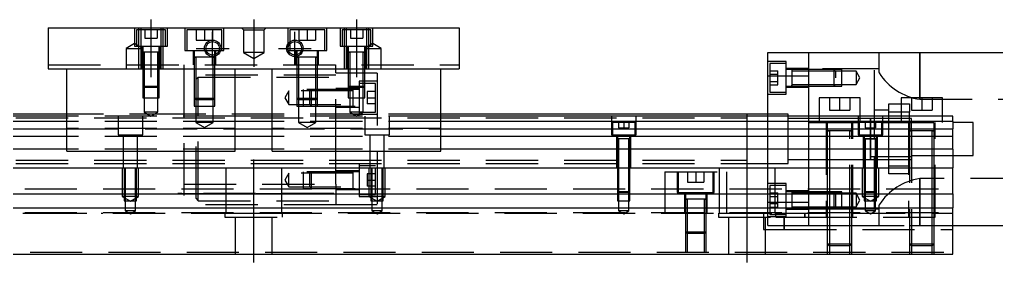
# Model space of a CAD drawing. Extents: x -17 to 547, y -283 to 77.
# Drawn here: x 113 to 350.6, y -219.6 to -160.6 of the extents above; entities that cross this region are included whole.
import ezdxf

# ---------------------------------------------------------------- set-up
doc = ezdxf.new("R2010")
doc.units = 0
doc.linetypes.add('CENTER', pattern=[50.8, 31.75, -6.35, 6.35, -6.35])
doc.linetypes.add('DASHED', pattern=[19.05, 12.7, -6.35])
doc.layers.get('0').update_dxf_attribs({"linetype": 'CONTINUOUS'})
doc.layers.add('CENTER', color=1, linetype='CENTER')

msp = doc.modelspace()

# ---------------------------------------------------------------- linework, layer by layer
at = {"color": 7, "linetype": 'CONTINUOUS'}
for p, q in [((120, -162.58), (220, -162.58)), ((120, -162.58), (120, -172.58)), ((220, -162.58), (220, -172.58)), ((197.000006, -168.48), (192.999994, -168.48)), ((197.000006, -168.48), (192.999994, -168.48)), ((197.000006, -168.48), (192.999994, -168.48)), ((295, -174.25029), (295, -168.58)), ((295, -168.58), (305, -168.58)), ((305, -168.58), (377, -168.58)), ((305, -184.08), (305, -168.58)), ((120, -172.58), (220, -172.58)), ((124.5, -192.58), (124.5, -172.58)), ((165.5, -192.58), (165.5, -172.58)), ((174.5, -192.58), (174.5, -172.58)), ((215.5, -192.58), (215.5, -172.58)), ((300.9, -172.730752), (300.9, -176.730762)), ((295, -184.08), (295, -174.25029)), ((295, -174.25029), (305, -174.25029)), ((300.9, -174.730758), (300.9, -176.730762)), ((300.9, -176.380758), (300.9, -176.730762)), ((317.5, -179.58), (307.5, -179.58)), ((307.5, -179.58), (307.5, -184.08)), ((317.5, -184.08), (317.5, -179.58)), ((337.5, -179.58), (327.5, -179.58)), ((327.5, -179.58), (327.5, -184.08)), ((337.5, -184.08), (337.5, -179.58)), ((124.5, -184.08), (0, -184.08)), ((124.5, -185.332272), (0, -185.332272)), ((124.5, -183.58), (60.5, -183.58)), ((174.5, -184.08), (165.5, -184.08)), ((174.5, -185.332272), (165.5, -185.332272)), ((290, -183.58), (215.5, -183.58)), ((340, -184.08), (215.5, -184.08)), ((340, -185.332272), (215.5, -185.332272)), ((290, -183.58), (289.995, -183.58)), ((290, -184.08), (290, -183.579994)), ((290.005, -183.58), (290, -183.58)), ((295, -183.58), (290, -183.58)), ((290, -189.379946), (290, -184.08)), ((320, -189.58), (320, -184.579994)), ((320, -194.580006), (320, -184.579994)), ((320, -185.33), (320, -185.58)), ((321, -185.33), (320, -185.33)), ((324.5, -185.33), (321, -185.33)), ((327.5, -185.33), (324.5, -185.33)), ((329.5, -185.33), (327.5, -185.33)), ((340, -185.332272), (340, -184.08)), ((340, -185.332272), (340, -187.10668)), ((0, -187.10668), (124.5, -187.10668)), ((165.5, -187.10668), (174.5, -187.10668)), ((215.5, -187.10668), (340, -187.10668)), ((320, -186.88), (320, -188.58)), ((340, -189.003076), (340, -187.10668)), ((124.5, -189.003076), (0, -189.003076)), ((174.5, -189.003076), (165.5, -189.003076)), ((340, -189.003076), (215.5, -189.003076)), ((290, -195.580006), (290, -189.379946)), ((340, -192.057372), (340, -189.003076)), ((124.5, -192.057372), (0, -192.057372)), ((174.5, -192.057372), (165.5, -192.057372)), ((340, -192.057372), (215.5, -192.057372)), ((340, -192.057372), (340, -196.58)), ((124.5, -192.58), (165.5, -192.58)), ((174.5, -192.58), (215.5, -192.58)), ((321.5, -193.83), (324.5, -193.83)), ((324.5, -193.83), (329.5, -193.83)), ((0, -196.58), (340, -196.58)), ((340, -202.88), (340, -196.58)), ((0, -202.88), (340, -202.88)), ((280.000006, -204.18), (274.999994, -204.18)), ((280.000006, -204.18), (274.999994, -204.18)), ((280.000006, -204.18), (274.999994, -204.18)), ((340, -202.88), (340, -206.28)), ((0, -206.28), (340, -206.28)), ((340, -217.58), (340, -206.28)), ((330, -208.58), (330, -215.58)), ((335, -215.58), (335, -208.58)), ((340, -210.58), (377, -210.58)), ((0, -217.58), (340, -217.58))]:
    msp.add_line(p, q, dxfattribs=at)
at = {"color": 3, "linetype": 'DASHED'}
for p, q in [((141, -162.58), (141, -167.08)), ((148.5, -163.08), (141.5, -163.08)), ((141.5, -163.08), (141.5, -167.08)), ((142.000006, -162.58), (142.000006, -163.08)), ((142.000006, -163.08), (142.000006, -167.08)), ((142.5, -162.58), (142.5, -172.58)), ((143.5, -163.08), (143.5, -165.08)), ((145, -163.08), (145, -165.08)), ((146.5, -163.08), (146.5, -165.08)), ((147.5, -172.58), (147.5, -162.58)), ((147.999994, -163.08), (147.999994, -162.58)), ((147.999994, -167.08), (147.999994, -163.08)), ((148.5, -167.08), (148.5, -163.08)), ((149, -167.08), (149, -162.58)), ((153.25, -162.58), (153.25, -168.08)), ((162.25, -163.08), (153.75, -163.08)), ((153.75, -163.08), (153.75, -168.08)), ((156, -163.08), (156, -165.58)), ((158, -163.08), (158, -165.58)), ((160, -163.08), (160, -165.58)), ((162.25, -168.08), (162.25, -163.08)), ((162.75, -168.08), (162.75, -162.58)), ((167.5, -163.08), (167, -162.58)), ((167.5, -163.08), (167.5, -168.58)), ((167.5, -163.08), (172.5, -163.08)), ((172.5, -163.08), (173, -162.58)), ((172.5, -168.58), (172.5, -163.08)), ((178.25, -162.58), (178.25, -168.08)), ((187.25, -163.08), (178.75, -163.08)), ((178.75, -163.08), (178.75, -166.01875)), ((181, -163.08), (181, -165.58)), ((183, -163.08), (183, -165.58)), ((185, -163.08), (185, -165.58)), ((187.25, -168.08), (187.25, -163.08)), ((187.75, -168.08), (187.75, -162.58)), ((191, -162.58), (191, -167.08)), ((198.5, -163.08), (191.5, -163.08)), ((191.5, -163.08), (191.5, -167.08)), ((192.000006, -162.58), (192.000006, -163.08)), ((192.000006, -163.08), (192.000006, -167.08)), ((192.5, -162.58), (192.5, -172.58)), ((193.5, -163.08), (193.5, -165.08)), ((195, -163.08), (195, -165.08)), ((196.5, -163.08), (196.5, -165.08)), ((197.5, -172.58), (197.5, -162.58)), ((197.999994, -163.08), (197.999994, -162.58)), ((197.999994, -167.08), (197.999994, -163.08)), ((198.5, -167.08), (198.5, -163.08)), ((199, -167.08), (199, -162.58)), ((143.5, -165.08), (145, -165.08)), ((145, -165.08), (146.5, -165.08)), ((156, -165.58), (158, -165.58)), ((158, -165.58), (160, -165.58)), ((178.75, -166.01875), (178.75, -166.502968)), ((181, -165.58), (183, -165.58)), ((183, -165.58), (185, -165.58)), ((193.5, -165.08), (195, -165.08)), ((195, -165.08), (196.5, -165.08)), ((141, -166.4253), (139, -167.58)), ((139, -167.58), (143, -167.58)), ((139, -167.58), (139, -172.58)), ((143, -167.58), (141, -166.4253)), ((141, -167.08), (149, -167.08)), ((142.000006, -167.08), (142.000006, -172.58)), ((142.75, -167.08), (142.75, -172.58)), ((147.000006, -168.48), (142.999994, -168.48)), ((147.000006, -168.48), (142.999994, -168.48)), ((143, -167.08), (143, -168.48)), ((143, -168.475), (143, -168.48)), ((143, -168.48), (143.216462, -168.48)), ((143.216708, -168.48), (143, -168.48)), ((143, -168.48), (143, -168.485)), ((143, -168.48), (143, -172.58)), ((146.783332, -168.48), (143.216708, -168.48)), ((143.35, -168.48), (143.35, -172.58)), ((146.65, -172.58), (146.65, -168.48)), ((147, -168.48), (146.783332, -168.48)), ((146.783538, -168.48), (147, -168.48)), ((147, -168.48), (147, -167.08)), ((147, -168.48), (147, -168.475)), ((147, -168.485), (147, -168.48)), ((147, -172.58), (147, -168.48)), ((147.25, -172.58), (147.25, -167.08)), ((147.999994, -172.58), (147.999994, -167.08)), ((153.25, -168.08), (162.75, -168.08)), ((155.25, -168.08), (155.25, -171.58)), ((155.5, -168.08), (155.5, -169.68)), ((160.5, -169.152418), (160.5, -168.08)), ((160.75, -171.58), (160.75, -168.08)), ((167.5, -168.58), (170, -170.023376)), ((172.5, -168.58), (167.5, -168.58)), ((170, -170.023376), (172.5, -168.58)), ((178.25, -168.08), (187.75, -168.08)), ((178.75, -166.502968), (178.75, -168.08)), ((180.25, -168.08), (180.25, -171.58)), ((180.5, -168.08), (180.5, -169.152418)), ((185.5, -169.68), (185.5, -168.08)), ((185.75, -171.58), (185.75, -168.08)), ((191, -167.08), (199, -167.08)), ((192.000006, -167.08), (192.000006, -172.58)), ((192.75, -167.08), (192.75, -172.58)), ((193, -167.08), (193, -168.48)), ((193, -168.475), (193, -168.48)), ((193, -168.48), (193.216462, -168.48)), ((193.216708, -168.48), (193, -168.48)), ((193, -168.48), (193, -168.485)), ((193, -168.48), (193, -172.58)), ((196.783332, -168.48), (193.216708, -168.48)), ((193.35, -168.48), (193.35, -172.58)), ((196.65, -172.58), (196.65, -168.48)), ((197, -168.48), (196.783332, -168.48)), ((196.783538, -168.48), (197, -168.48)), ((199, -166.4253), (197, -167.58)), ((197, -168.48), (197, -167.08)), ((197, -167.58), (201, -167.58)), ((197, -168.48), (197, -168.475)), ((197, -168.485), (197, -168.48)), ((197, -172.58), (197, -168.48)), ((197.25, -172.58), (197.25, -167.08)), ((197.999994, -172.58), (197.999994, -167.08)), ((201, -167.58), (199, -166.4253)), ((201, -172.58), (201, -167.58)), ((322, -168.58), (322, -173.057288)), ((332, -179.93635), (332, -168.58)), ((332, -168.58), (332, -179.93635)), ((160.500006, -169.68), (155.499994, -169.68)), ((160.500006, -169.68), (155.499994, -169.68)), ((160.500006, -169.68), (155.499994, -169.68)), ((155.5, -169.675), (155.5, -169.68)), ((155.5, -169.68), (155.757448, -169.68)), ((155.757468, -169.68), (155.5, -169.68)), ((155.5, -169.68), (155.5, -169.685)), ((155.5, -169.68), (155.5, -171.58)), ((160.013852, -169.68), (155.757468, -169.68)), ((155.9, -169.68), (155.9, -171.58)), ((160.242552, -169.68), (160.013852, -169.68)), ((160.1, -171.58), (160.1, -169.68)), ((160.5, -169.68), (160.242552, -169.68)), ((160.242602, -169.68), (160.5, -169.68)), ((160.5, -169.516492), (160.5, -169.152418)), ((160.5, -169.68), (160.5, -169.516492)), ((160.5, -169.68), (160.5, -169.675)), ((160.5, -169.685), (160.5, -169.68)), ((160.5, -171.58), (160.5, -169.68)), ((185.500006, -169.68), (180.499994, -169.68)), ((185.500006, -169.68), (180.499994, -169.68)), ((180.5, -169.152418), (180.5, -169.516492)), ((180.5, -169.516492), (180.5, -169.68)), ((180.5, -169.675), (180.5, -169.68)), ((180.5, -169.68), (180.757448, -169.68)), ((180.757468, -169.68), (180.5, -169.68)), ((180.5, -169.68), (180.5, -169.685)), ((180.5, -169.68), (180.5, -171.58)), ((185.242552, -169.68), (180.757468, -169.68)), ((180.9, -169.68), (180.9, -171.58)), ((185.1, -171.58), (185.1, -169.68)), ((185.5, -169.68), (185.242552, -169.68)), ((185.242602, -169.68), (185.5, -169.68)), ((185.5, -169.68), (185.5, -169.675)), ((185.5, -169.685), (185.5, -169.68)), ((185.5, -171.58), (185.5, -169.68)), ((299.5, -170.730758), (295, -170.730758)), ((299.5, -178.730758), (299.5, -170.730758)), ((120, -171.58), (220, -171.58)), ((143, -172.58), (143, -176.73)), ((143.000006, -172.58), (143.000002, -176.73)), ((143.35, -172.58), (143.35, -177.08)), ((146.65, -177.08), (146.65, -172.58)), ((146.999998, -176.73), (146.999994, -172.58)), ((147, -176.73), (147, -172.58)), ((153, -171.58), (153, -205.58)), ((155.5, -171.58), (155.5, -172.58)), ((155.5, -172.58), (155.5, -179.68)), ((155.500006, -172.58), (155.500002, -179.68)), ((155.500006, -171.58), (155.500006, -172.58)), ((155.9, -171.58), (155.9, -172.58)), ((155.9, -172.58), (155.9, -180.08)), ((160.1, -172.58), (160.1, -171.58)), ((160.1, -180.08), (160.1, -172.58)), ((160.499994, -172.58), (160.499994, -171.58)), ((160.499998, -179.68), (160.499994, -172.58)), ((160.5, -172.58), (160.5, -171.58)), ((160.5, -179.68), (160.5, -172.58)), ((180.5, -171.58), (180.5, -172.58)), ((180.5, -172.58), (180.5, -179.68)), ((180.500006, -172.58), (180.500002, -179.68)), ((180.500006, -171.58), (180.500006, -172.58)), ((180.9, -171.58), (180.9, -172.58)), ((180.9, -172.58), (180.9, -180.08)), ((185.1, -172.58), (185.1, -171.58)), ((185.1, -180.08), (185.1, -172.58)), ((185.499994, -172.58), (185.499994, -171.58)), ((185.499998, -179.68), (185.499994, -172.58)), ((185.5, -172.58), (185.5, -171.58)), ((185.5, -179.68), (185.5, -172.58)), ((190, -172.58), (190, -171.58)), ((190, -192.58), (190, -172.58)), ((193, -172.58), (193, -176.73)), ((193.000006, -172.58), (193.000002, -176.73)), ((193.35, -172.58), (193.35, -177.08)), ((196.65, -177.08), (196.65, -172.58)), ((196.999998, -176.73), (196.999994, -172.58)), ((197, -176.73), (197, -172.58)), ((295.5, -171.230758), (295.5, -174.730758)), ((299.5, -171.230758), (295.5, -171.230758)), ((295.5, -172.998706), (297.5, -172.998706)), ((297.5, -173.864732), (297.5, -172.998706)), ((305, -172.480758), (299.5, -172.480758)), ((300.9, -172.730758), (299.5, -172.730758)), ((300.9, -172.730758), (300.895, -172.730758)), ((300.9, -172.730752), (300.9, -173.080758)), ((300.9, -172.730758), (300.9, -172.947426)), ((305, -172.730758), (300.9, -172.730758)), ((300.905, -172.730758), (300.9, -172.730758)), ((300.9, -172.947426), (300.9, -174.730758)), ((300.9, -173.080758), (300.9, -174.597714)), ((305, -173.080758), (300.9, -173.080758)), ((321, -172.58), (305, -172.58)), ((311.15, -172.730758), (305, -172.730758)), ((311.15, -172.73076), (305, -172.730762)), ((311.5, -173.080758), (305, -173.080758)), ((311.15, -174.730758), (311.15, -172.730758)), ((311.5, -173.080758), (311.15, -172.730758)), ((313, -172.730762), (311.15, -172.73076)), ((311.5, -173.080758), (311.5, -174.730758)), ((313, -173.080758), (311.5, -173.080758)), ((313, -176.730752), (313, -172.730762)), ((316.5, -173.080758), (313, -173.080758)), ((316.5, -173.080758), (316.5, -174.730758)), ((317.452628, -174.730758), (316.5, -173.080758)), ((321, -185.58), (321, -172.58)), ((322, -172.58), (321, -172.58)), ((322, -173.057288), (322.033206, -173.27572)), ((322.033206, -173.27572), (322.130496, -173.532408)), ((190, -174.08), (153, -174.08)), ((156.5, -174.58), (156, -175.08)), ((156, -204.08), (156, -175.08)), ((156.5, -202.88), (156.5, -174.58)), ((156.5, -174.58), (190, -174.58)), ((200, -173.58), (190, -173.58)), ((195.6, -175.58), (195.6, -183.58)), ((200, -175.58), (195.6, -175.58)), ((200, -173.58), (200, -205.58)), ((295.5, -173.864732), (297.5, -173.864732)), ((295.5, -174.730758), (295.5, -178.230758)), ((295.5, -175.596782), (297.5, -175.596782)), ((297.5, -175.596782), (297.5, -173.864732)), ((297.5, -176.462808), (297.5, -175.596782)), ((300.9, -174.597714), (300.9, -174.863802)), ((300.9, -174.730758), (300.9, -176.51405)), ((300.9, -174.863802), (300.9, -176.380758)), ((311.15, -176.730758), (311.15, -174.730758)), ((316.5, -174.730758), (316.5, -176.380758)), ((316.5, -176.380758), (317.452628, -174.730758)), ((143, -176.73), (147, -176.73)), ((143, -176.73), (143.35, -177.08)), ((143.000002, -176.73), (143.000006, -179.58)), ((146.65, -177.08), (143.35, -177.08)), ((143.35, -177.08), (143.35, -179.58)), ((146.65, -177.08), (147, -176.73)), ((146.65, -179.58), (146.65, -177.08)), ((146.999994, -179.58), (146.999998, -176.73)), ((178.5, -177.93), (177.547372, -179.58)), ((178.5, -181.23), (178.5, -177.93)), ((194.2, -177.93), (178.5, -177.93)), ((182, -177.58), (182, -181.579994)), ((195.6, -177.58), (182, -177.58)), ((183.95, -177.58), (183.6, -177.93)), ((183.6, -181.23), (183.6, -177.93)), ((183.95, -177.58), (183.95, -181.58)), ((195.6, -177.33), (190, -177.33)), ((193, -176.73), (197, -176.73)), ((193, -176.73), (193.35, -177.08)), ((193.000002, -176.73), (193.000006, -179.58)), ((196.65, -177.08), (193.35, -177.08)), ((193.35, -177.08), (193.35, -179.58)), ((194.2, -177.58), (194.195, -177.58)), ((194.2, -181.580006), (194.2, -177.579994)), ((194.2, -179.58), (194.2, -177.579994)), ((194.2, -181.580006), (194.2, -177.579994)), ((194.2, -177.796708), (194.2, -177.58)), ((194.205, -177.58), (194.2, -177.58)), ((194.2, -177.929736), (194.2, -177.796708)), ((194.2, -179.439948), (194.2, -177.929736)), ((195.6, -176.08), (195.6, -177.08)), ((196.65, -176.08), (195.6, -176.08)), ((197, -176.08), (196.65, -176.08)), ((196.65, -177.08), (197, -176.73)), ((196.65, -179.58), (196.65, -177.08)), ((196.999994, -179.58), (196.999998, -176.73)), ((199.6, -176.08), (197, -176.08)), ((197.6, -178.08), (197.6, -181.08)), ((199.6, -178.08), (197.6, -178.08)), ((199.6, -183.08), (199.6, -176.08)), ((295.5, -176.462808), (297.5, -176.462808)), ((299.5, -176.730758), (300.905, -176.730758)), ((299.5, -176.980758), (305, -176.980758)), ((300.895, -176.730758), (305, -176.730758)), ((300.9, -176.380758), (305, -176.380758)), ((300.9, -176.51405), (300.9, -176.730758)), ((300.9, -176.51405), (300.9, -176.730758)), ((300.9, -176.730758), (300.9, -176.51409)), ((305, -176.380758), (311.5, -176.380758)), ((305, -176.730752), (311.15, -176.730756)), ((305, -176.730758), (311.15, -176.730758)), ((311.15, -176.730758), (311.5, -176.380758)), ((311.15, -176.730756), (313, -176.730752)), ((311.5, -176.380758), (313, -176.380758)), ((313, -176.380758), (316.5, -176.380758)), ((143.000006, -179.58), (146.999994, -179.58)), ((143.35, -179.58), (143.35, -183.08)), ((146.65, -183.08), (146.65, -179.58)), ((155.5, -179.68), (160.5, -179.68)), ((155.5, -179.68), (155.9, -180.08)), ((155.500002, -179.68), (155.500006, -181.58)), ((160.1, -180.08), (155.9, -180.08)), ((155.9, -180.08), (155.9, -181.58)), ((160.1, -180.08), (160.5, -179.68)), ((160.1, -181.58), (160.1, -180.08)), ((160.499994, -181.58), (160.499998, -179.68)), ((177.547372, -179.58), (178.5, -181.23)), ((180.5, -179.68), (185.5, -179.68)), ((180.5, -179.68), (180.9, -180.08)), ((180.500002, -179.68), (180.500006, -181.58)), ((185.1, -180.08), (180.9, -180.08)), ((180.9, -180.08), (180.9, -181.58)), ((185.1, -180.08), (185.5, -179.68)), ((185.1, -181.58), (185.1, -180.08)), ((185.499994, -181.58), (185.499998, -179.68)), ((193.000006, -179.58), (196.999994, -179.58)), ((193.35, -179.58), (193.35, -183.08)), ((194.2, -181.363332), (194.2, -179.72004)), ((196.65, -183.08), (196.65, -179.58)), ((197.6, -179.58), (199.6, -179.58)), ((295, -178.730758), (299.5, -178.730758)), ((295.5, -178.230758), (299.5, -178.230758)), ((310, -179.58), (310, -182.58)), ((312.5, -179.58), (312.5, -182.58)), ((315, -179.58), (315, -182.58)), ((330, -179.58), (330, -182.58)), ((332, -179.93635), (357, -179.93635)), ((332.5, -179.58), (332.5, -182.58)), ((335, -179.58), (335, -182.58)), ((155.500006, -181.58), (160.499994, -181.58)), ((155.9, -181.58), (155.9, -185.58)), ((160.1, -185.58), (160.1, -181.58)), ((178.5, -181.23), (194.2, -181.23)), ((180.500006, -181.58), (185.499994, -181.58)), ((180.9, -181.58), (180.9, -185.58)), ((182, -181.579994), (195.6, -181.579994)), ((183.6, -181.23), (183.95, -181.58)), ((185.1, -185.58), (185.1, -181.58)), ((190, -181.83), (195.6, -181.83)), ((199.6, -181.08), (197.6, -181.08)), ((310, -182.58), (312.5, -182.58)), ((312.5, -182.58), (315, -182.58)), ((324.5, -182.58), (321, -182.58)), ((324.5, -181.08), (329.5, -181.08)), ((324.5, -183.08), (324.5, -181.08)), ((329.5, -181.08), (329.5, -183.08)), ((330, -182.58), (332.5, -182.58)), ((332.5, -182.58), (335, -182.58)), ((54.99, -184.455), (289.99, -184.455)), ((152.5, -183.58), (124.5, -183.58)), ((165.5, -184.08), (124.5, -184.08)), ((165.5, -185.332272), (124.5, -185.332272)), ((137, -184.08), (137, -188.58)), ((143, -188.58), (143, -184.08)), ((146.65, -183.08), (143.35, -183.08)), ((143.35, -183.08), (145, -184.032628)), ((145, -184.032628), (146.65, -183.08)), ((215.5, -183.58), (152.5, -183.58)), ((215.5, -184.08), (174.5, -184.08)), ((215.5, -185.332272), (174.5, -185.332272)), ((196.65, -183.08), (193.35, -183.08)), ((193.35, -183.08), (195, -184.032628)), ((194.6, -183.58), (199.6, -183.58)), ((195, -184.032628), (196.65, -183.08)), ((195.6, -183.08), (199.6, -183.08)), ((195.6, -183.58), (200, -183.58)), ((197, -184.08), (197, -188.58)), ((203, -188.58), (203, -184.08)), ((257, -184.08), (257, -188.58)), ((263, -188.58), (263, -184.08)), ((290, -184.078756), (290, -183.58)), ((290, -189.379962), (290, -184.078756)), ((300, -183.58), (295, -183.58)), ((295, -196.58), (295, -184.08)), ((300, -184.08), (300, -183.58)), ((300, -189.58), (300, -184.08)), ((305, -184.58), (300, -184.58)), ((305, -185.58), (305, -184.08)), ((307.5, -184.58), (305, -184.58)), ((307.5, -184.08), (307.5, -185.58)), ((317.5, -184.58), (307.5, -184.58)), ((317, -184.08), (317, -188.58)), ((317.5, -185.58), (317.5, -184.08)), ((320.005, -184.58), (317.5, -184.58)), ((321, -184.58), (319.995, -184.58)), ((320, -184.58), (320, -185.144922)), ((320, -185.14491), (320, -184.58)), ((320, -185.144922), (320, -185.4797)), ((324.5, -184.58), (321, -184.58)), ((323, -188.58), (323, -184.08)), ((329.5, -183.08), (324.5, -183.08)), ((324.5, -185.58), (324.5, -183.08)), ((327.5, -184.58), (324.5, -184.58)), ((327.5, -184.08), (327.5, -185.58)), ((329.5, -184.58), (327.5, -184.58)), ((329.5, -185.58), (329.5, -183.08)), ((330, -184.58), (329.5, -184.58)), ((330, -185.33), (329.5, -185.33)), ((330, -185.58), (330, -184.58)), ((337.5, -185.58), (337.5, -184.08)), ((165.5, -185.377056), (124.5, -185.377056)), ((165.5, -187.08), (124.5, -187.08)), ((124.5, -187.10668), (165.5, -187.10668)), ((160.1, -185.58), (155.9, -185.58)), ((155.9, -185.58), (158, -186.792436)), ((158, -186.792436), (160.1, -185.58)), ((215.5, -185.377056), (174.5, -185.377056)), ((215.5, -187.08), (174.5, -187.08)), ((174.5, -187.10668), (215.5, -187.10668)), ((185.1, -185.58), (180.9, -185.58)), ((180.9, -185.58), (183, -186.792436)), ((183, -186.792436), (185.1, -185.58)), ((262.75, -185.58), (257.25, -185.58)), ((257.25, -185.58), (257.25, -188.58)), ((258.75, -185.58), (258.75, -186.88)), ((258.75, -186.88), (260, -186.88)), ((260, -185.58), (260, -186.88)), ((260, -186.88), (261.25, -186.88)), ((261.25, -185.58), (261.25, -186.88)), ((262.75, -188.58), (262.75, -185.58)), ((305, -185.58), (317.25, -185.58)), ((305, -196.58), (305, -185.58)), ((309.25, -185.58), (309.25, -208.58)), ((315.500006, -187.58), (309.499994, -187.58)), ((315.500006, -187.58), (309.499994, -187.58)), ((309.5, -185.58), (309.5, -187.58)), ((309.5, -187.575), (309.5, -187.58)), ((309.5, -187.58), (309.84965, -187.58)), ((309.849602, -187.58), (309.5, -187.58)), ((309.5, -187.58), (309.5, -196.58)), ((309.5, -187.58), (309.5, -187.585)), ((315.15035, -187.58), (309.849602, -187.58)), ((310, -187.58), (310, -196.58)), ((315, -208.58), (315, -187.58)), ((315.150204, -187.58), (315.5, -187.58)), ((315.5, -187.58), (315.15035, -187.58)), ((315.5, -187.58), (315.5, -185.58)), ((315.5, -187.58), (315.5, -187.575)), ((315.5, -208.58), (315.5, -187.58)), ((315.5, -187.585), (315.5, -187.58)), ((315.75, -208.58), (315.75, -185.58)), ((322.75, -185.58), (317.25, -185.58)), ((317.25, -185.58), (317.25, -188.58)), ((318.75, -185.58), (318.75, -186.88)), ((318.75, -186.88), (320, -186.88)), ((320, -185.58), (320, -186.88)), ((320, -186.88), (321.25, -186.88)), ((320, -186.97963), (320, -188.579882)), ((321, -188.58), (321, -185.58)), ((321.25, -185.58), (321.25, -186.88)), ((322.75, -185.58), (340, -185.58)), ((322.75, -188.58), (322.75, -185.58)), ((324.5, -196.08), (324.5, -185.58)), ((329.25, -185.58), (329.25, -208.58)), ((335.500006, -187.58), (329.499994, -187.58)), ((335.500006, -187.58), (329.499994, -187.58)), ((329.5, -185.58), (329.5, -187.58)), ((329.5, -187.575), (329.5, -187.58)), ((329.5, -187.58), (329.84965, -187.58)), ((329.849602, -187.58), (329.5, -187.58)), ((329.5, -187.58), (329.5, -187.585)), ((329.5, -187.58), (329.5, -208.58)), ((335.15035, -187.58), (329.849602, -187.58)), ((330, -187.58), (330, -185.58)), ((330, -187.58), (330, -208.58)), ((335, -196.58), (335, -187.58)), ((335.150204, -187.58), (335.5, -187.58)), ((335.5, -187.58), (335.15035, -187.58)), ((335.5, -187.58), (335.5, -185.58)), ((335.5, -187.58), (335.5, -187.575)), ((335.5, -187.585), (335.5, -187.58)), ((335.5, -196.58), (335.5, -187.58)), ((335.75, -208.58), (335.75, -185.58)), ((345, -185.58), (340, -185.58)), ((345, -193.58), (345, -185.58)), ((165.5, -189.003076), (124.5, -189.003076)), ((137, -188.58), (143, -188.58)), ((138.25, -188.58), (138.25, -196.58)), ((141.75, -196.58), (141.75, -188.58)), ((215.5, -189.003076), (174.5, -189.003076)), ((197, -188.58), (203, -188.58)), ((198.25, -188.58), (198.25, -196.58)), ((201.75, -196.58), (201.75, -188.58)), ((257, -188.58), (263, -188.58)), ((258.25, -188.58), (258.25, -196.58)), ((259.998804, -189.58), (258.499994, -189.58)), ((258.5, -188.58), (258.5, -189.58)), ((258.5, -189.575), (258.5, -189.58)), ((258.624678, -189.58), (258.5, -189.58)), ((258.5, -189.58), (258.5, -189.585)), ((258.5, -189.58), (258.5, -196.58)), ((259.998804, -189.58), (258.624678, -189.58)), ((258.75, -189.58), (258.75, -196.58)), ((261.500006, -189.58), (259.998804, -189.58)), ((261.37533, -189.58), (259.998804, -189.58)), ((261.25, -196.58), (261.25, -189.58)), ((261.5, -189.58), (261.37533, -189.58)), ((261.5, -189.58), (261.5, -188.58)), ((261.5, -189.58), (261.5, -189.575)), ((261.5, -189.585), (261.5, -189.58)), ((261.5, -196.58), (261.5, -189.58)), ((261.75, -196.58), (261.75, -188.58)), ((290, -189.780026), (290, -189.379962)), ((290, -195.579164), (290, -189.780026)), ((300, -195.58), (300, -189.58)), ((317, -188.58), (323, -188.58)), ((318.25, -188.58), (318.25, -196.58)), ((321.500006, -189.58), (318.499994, -189.58)), ((320, -189.58), (318.499994, -189.58)), ((318.5, -188.58), (318.5, -189.58)), ((318.5, -189.575), (318.5, -189.58)), ((318.5, -189.58), (318.62467, -189.58)), ((318.624678, -189.58), (318.5, -189.58)), ((318.5, -189.58), (318.5, -189.585)), ((318.5, -189.58), (318.5, -196.58)), ((318.62467, -189.58), (321.375392, -189.58)), ((319.998804, -189.58), (318.624678, -189.58)), ((318.75, -189.58), (318.75, -196.58)), ((321.37533, -189.58), (319.998804, -189.58)), ((320, -188.579882), (320, -189.379974)), ((320, -188.58), (320, -189.58)), ((320, -189.379974), (320, -189.58)), ((321.500006, -189.58), (320, -189.58)), ((320, -189.58), (320, -193.83)), ((320, -189.58), (320, -194.015962)), ((321, -189.58), (321, -188.58)), ((321, -206.58), (321, -189.58)), ((321.25, -196.58), (321.25, -189.58)), ((321.5, -189.58), (321.37533, -189.58)), ((321.375392, -189.58), (321.5, -189.58)), ((321.5, -189.58), (321.5, -188.58)), ((321.5, -189.58), (321.5, -189.575)), ((321.5, -189.585), (321.5, -189.58)), ((321.5, -196.58), (321.5, -189.58)), ((321.75, -196.58), (321.75, -188.58)), ((165.5, -192.057372), (124.5, -192.057372)), ((165.5, -192.08), (124.5, -192.08)), ((215.5, -192.057372), (174.5, -192.057372)), ((215.5, -192.08), (174.5, -192.08)), ((54.99, -194.705), (289.99, -194.705)), ((190, -196.58), (190, -192.58)), ((300, -194.58), (305, -194.58)), ((305, -194.58), (309.5, -194.58)), ((309.5, -194.58), (310, -194.58)), ((310, -194.58), (315, -194.58)), ((315, -194.58), (315.5, -194.58)), ((315.5, -194.58), (318.5, -194.58)), ((318.5, -194.58), (318.75, -194.58)), ((318.75, -194.58), (320, -194.58)), ((319.995, -194.58), (320, -194.58)), ((320, -194.580006), (320, -193.83)), ((320, -193.83), (321, -193.83)), ((320, -194.58), (320, -194.015962)), ((320, -194.015962), (320, -194.58)), ((320, -194.58), (320.005, -194.58)), ((320, -194.58), (321, -194.58)), ((321, -193.83), (321.25, -193.83)), ((321, -194.58), (321.25, -194.58)), ((321.25, -193.83), (321.5, -193.83)), ((321.25, -194.58), (321.5, -194.58)), ((321.5, -194.58), (324.5, -194.58)), ((324.5, -194.58), (329.5, -194.58)), ((329.5, -193.83), (330, -193.83)), ((329.5, -194.58), (330, -194.58)), ((330, -193.58), (335, -193.58)), ((335, -193.58), (335.5, -193.58)), ((335.5, -193.58), (340, -193.58)), ((340, -193.58), (345, -193.58)), ((54.99, -195.58), (289.99, -195.58)), ((138, -196.58), (138, -203.58)), ((138.500006, -196.58), (138.500006, -202.88)), ((138.75, -196.58), (138.75, -204.58)), ((141.25, -204.58), (141.25, -196.58)), ((141.499994, -202.88), (141.499994, -196.58)), ((142, -203.58), (142, -196.58)), ((163.291796, -207.58), (163.291796, -196.58)), ((176.708204, -196.58), (176.708204, -207.58)), ((190, -200.58), (190, -196.58)), ((195.6, -195.58), (195.6, -203.58)), ((195.6, -195.58), (200, -195.58)), ((199.6, -196.08), (195.6, -196.08)), ((198, -196.58), (198, -203.58)), ((198.500006, -196.58), (198.500006, -202.88)), ((198.75, -196.58), (198.75, -204.58)), ((199.6, -202.88), (199.6, -196.58)), ((201.25, -204.58), (201.25, -196.58)), ((201.499994, -202.88), (201.499994, -196.58)), ((202, -203.58), (202, -196.58)), ((258.5, -196.58), (258.5, -202.33)), ((258.500006, -196.58), (258.500002, -202.33)), ((258.75, -196.58), (258.75, -202.58)), ((261.25, -202.58), (261.25, -196.58)), ((261.499998, -202.33), (261.499994, -196.58)), ((261.5, -202.33), (261.5, -196.58)), ((283.291796, -207.58), (283.291796, -196.58)), ((289.995, -195.58), (290, -195.58)), ((290, -195.58), (290, -195.579164)), ((290, -195.58), (290.005, -195.58)), ((290, -195.58), (295, -195.58)), ((295, -195.58), (300, -195.58)), ((295, -202.88), (295, -196.58)), ((296.708204, -196.58), (296.708204, -207.58)), ((305, -202.88), (305, -196.58)), ((309.5, -196.58), (309.5, -202.88)), ((310, -196.58), (310, -202.88)), ((318, -196.58), (318, -203.58)), ((318.5, -196.58), (318.5, -202.33)), ((318.500006, -196.58), (318.500006, -202.330006)), ((318.75, -196.58), (318.75, -202.58)), ((321.25, -202.58), (321.25, -196.58)), ((321.499994, -202.330006), (321.499994, -196.58)), ((321.5, -202.33), (321.5, -196.58)), ((322, -203.58), (322, -196.58)), ((324.5, -196.08), (329.5, -196.08)), ((324.5, -198.08), (324.5, -196.08)), ((335, -202.88), (335, -196.58)), ((335.5, -202.88), (335.5, -196.58)), ((178.5, -197.93), (177.547372, -199.58)), ((177.547372, -199.58), (178.5, -201.23)), ((178.5, -201.23), (178.5, -197.93)), ((194.2, -197.93), (178.5, -197.93)), ((182, -197.58), (182, -201.579994)), ((195.6, -197.58), (182, -197.58)), ((183.95, -197.58), (183.6, -197.93)), ((183.6, -201.23), (183.6, -197.93)), ((183.95, -197.58), (183.95, -201.58)), ((195.6, -197.33), (190, -197.33)), ((194.2, -197.58), (194.195, -197.58)), ((194.2, -201.580006), (194.2, -197.579994)), ((194.2, -199.58), (194.2, -197.579994)), ((194.2, -201.580006), (194.2, -197.579994)), ((194.2, -197.796708), (194.2, -197.58)), ((194.205, -197.58), (194.2, -197.58)), ((194.2, -197.929736), (194.2, -197.796708)), ((194.2, -199.439948), (194.2, -197.929736)), ((197.6, -198.08), (197.6, -201.08)), ((199.6, -198.08), (197.6, -198.08)), ((197.6, -199.58), (199.6, -199.58)), ((270, -197.58), (270, -202.88)), ((270, -197.58), (285, -197.58)), ((273, -197.58), (273, -202.58)), ((273.25, -197.58), (273.25, -202.58)), ((275.5, -197.58), (275.5, -200.08)), ((277.5, -197.58), (277.5, -200.08)), ((279.5, -197.58), (279.5, -200.08)), ((281.75, -202.58), (281.75, -197.58)), ((282, -202.58), (282, -197.58)), ((285, -197.58), (285, -202.88)), ((329.5, -198.08), (324.5, -198.08)), ((357, -199.22365), (332, -199.22365)), ((332, -210.58), (332, -199.22365)), ((332, -199.22365), (332, -208.58)), ((0, -201.73), (340, -201.73)), ((153, -200.58), (190, -200.58)), ((178.5, -201.23), (194.2, -201.23)), ((182, -201.579994), (195.6, -201.579994)), ((183.6, -201.23), (183.95, -201.58)), ((190, -200.58), (190, -202.88)), ((190, -201.83), (195.6, -201.83)), ((194.2, -201.363332), (194.2, -199.72004)), ((199.6, -201.08), (197.6, -201.08)), ((275.5, -200.08), (277.5, -200.08)), ((277.5, -200.08), (279.5, -200.08)), ((299.5, -200.429242), (295, -200.429242)), ((295.5, -200.929242), (295.5, -202.88)), ((299.5, -200.929242), (295.5, -200.929242)), ((299.5, -208.429242), (299.5, -200.429242)), ((142, -203.58), (138, -203.58)), ((138, -203.58), (140, -204.7347)), ((138.500006, -202.88), (138.500006, -204.58)), ((140, -204.7347), (142, -203.58)), ((141.499994, -204.58), (141.499994, -202.88)), ((151.5, -202.855918), (189.5, -202.855918)), ((152.5, -202.855918), (151.5, -202.855918)), ((189.5, -202.855918), (152.5, -202.855918)), ((156, -204.08), (156.5, -204.58)), ((156.5, -204.58), (156.5, -202.88)), ((190, -202.88), (190, -205.58)), ((195.6, -202.88), (195.6, -203.08)), ((195.6, -203.08), (198.500006, -203.08)), ((195.6, -203.58), (200, -203.58)), ((202, -203.58), (198, -203.58)), ((198, -203.58), (200, -204.7347)), ((198.500006, -202.88), (198.500006, -204.58)), ((198.500006, -203.08), (199.6, -203.08)), ((199.6, -203.08), (199.6, -202.88)), ((200, -204.7347), (202, -203.58)), ((201.499994, -204.58), (201.499994, -202.88)), ((258.5, -202.33), (261.5, -202.33)), ((258.5, -202.33), (258.75, -202.58)), ((258.500002, -202.33), (258.500006, -202.88)), ((258.500006, -202.88), (258.500006, -204.58)), ((261.25, -202.58), (258.75, -202.58)), ((258.75, -202.58), (258.75, -204.58)), ((261.25, -202.58), (261.5, -202.33)), ((261.25, -204.58), (261.25, -202.58)), ((261.499994, -202.88), (261.499998, -202.33)), ((261.499994, -204.58), (261.499994, -202.88)), ((270, -202.88), (270, -206.28)), ((273, -202.58), (282, -202.58)), ((274.75, -202.58), (274.75, -207.58)), ((275, -202.58), (275, -202.88)), ((275, -202.88), (275, -204.18)), ((275, -204.175), (275, -204.18)), ((275, -204.18), (275.257448, -204.18)), ((275.257468, -204.18), (275, -204.18)), ((275, -204.18), (275, -204.185)), ((275, -204.18), (275, -206.28)), ((279.742552, -204.18), (275.257468, -204.18)), ((275.4, -204.18), (275.4, -206.28)), ((279.6, -206.28), (279.6, -204.18)), ((280, -204.18), (279.742552, -204.18)), ((279.742602, -204.18), (280, -204.18)), ((280, -202.88), (280, -202.58)), ((280, -204.18), (280, -202.88)), ((280, -204.18), (280, -204.175)), ((280, -204.185), (280, -204.18)), ((280, -206.28), (280, -204.18)), ((280.25, -207.58), (280.25, -202.58)), ((285, -202.88), (285, -206.28)), ((295, -204.90971), (295, -202.88)), ((295.5, -202.697192), (297.5, -202.697192)), ((295.5, -202.88), (295.5, -204.429242)), ((295.5, -203.563218), (297.5, -203.563218)), ((297.5, -203.563218), (297.5, -202.697192)), ((297.5, -205.295268), (297.5, -203.563218)), ((305, -202.179242), (299.5, -202.179242)), ((300.9, -202.429242), (299.5, -202.429242)), ((300.9, -202.429242), (300.895, -202.429242)), ((300.9, -202.429238), (300.9, -206.429248)), ((300.9, -202.429238), (300.9, -206.429248)), ((300.9, -202.429238), (300.9, -202.779242)), ((300.9, -202.429242), (300.9, -202.64591)), ((305, -202.429242), (300.9, -202.429242)), ((300.905, -202.429242), (300.9, -202.429242)), ((300.9, -202.64591), (300.9, -202.879676)), ((300.9, -202.779242), (300.9, -202.88)), ((305, -202.779242), (300.9, -202.779242)), ((300.9, -202.879676), (300.9, -204.429242)), ((300.9, -202.88), (300.9, -204.296198)), ((300.9, -204.296198), (300.9, -204.562286)), ((309.5, -202.429242), (305, -202.429242)), ((309.5, -202.429248), (305, -202.429248)), ((309.5, -202.779242), (305, -202.779242)), ((305, -206.28), (305, -202.88)), ((310, -202.429242), (309.5, -202.429242)), ((310, -202.429248), (309.5, -202.429248)), ((310, -202.779242), (309.5, -202.779242)), ((309.5, -202.88), (309.5, -206.28)), ((311.15, -202.429242), (310, -202.429242)), ((311.15, -202.429248), (310, -202.429248)), ((311.5, -202.779242), (310, -202.779242)), ((310, -202.88), (310, -206.28)), ((311.15, -204.429242), (311.15, -202.429242)), ((311.5, -202.779242), (311.15, -202.429242)), ((313, -202.429248), (311.15, -202.429248)), ((311.5, -202.779242), (311.5, -204.429242)), ((313, -202.779242), (311.5, -202.779242)), ((313, -206.429238), (313, -202.429248)), ((316.5, -202.779242), (313, -202.779242)), ((316.5, -202.779242), (316.5, -204.429242)), ((317.452628, -204.429242), (316.5, -202.779242)), ((322, -203.58), (318, -203.58)), ((318, -203.58), (320, -204.7347)), ((318.5, -202.33), (321.5, -202.33)), ((318.5, -202.33), (318.75, -202.58)), ((318.500006, -202.330006), (318.500006, -202.88)), ((318.500006, -202.88), (318.500006, -204.58)), ((321.25, -202.58), (318.75, -202.58)), ((318.75, -202.58), (318.75, -204.58)), ((320, -204.7347), (322, -203.58)), ((321.25, -202.58), (321.5, -202.33)), ((321.25, -204.58), (321.25, -202.58)), ((321.499994, -202.88), (321.499994, -202.330006)), ((321.499994, -204.58), (321.499994, -202.88)), ((335, -206.28), (335, -202.88)), ((335.5, -206.28), (335.5, -202.88)), ((138.500006, -204.58), (141.499994, -204.58)), ((138.75, -204.58), (138.75, -207.08)), ((141.25, -207.08), (141.25, -204.58)), ((190, -205.58), (153, -205.58)), ((156.5, -204.58), (190, -204.58)), ((200, -205.58), (190, -205.58)), ((198.500006, -204.58), (201.499994, -204.58)), ((198.75, -204.58), (198.75, -207.08)), ((201.25, -207.08), (201.25, -204.58)), ((258.500006, -204.58), (261.499994, -204.58)), ((258.75, -204.58), (258.75, -207.08)), ((261.25, -207.08), (261.25, -204.58)), ((270, -206.28), (270, -207.58)), ((275, -206.28), (275, -207.58)), ((275.4, -206.28), (275.4, -207.58)), ((279.6, -207.58), (279.6, -206.28)), ((280, -207.58), (280, -206.28)), ((285, -206.28), (285, -207.58)), ((295, -204.90971), (305, -204.90971)), ((295, -206.28), (295, -204.90971)), ((295, -207.58), (295, -206.28)), ((295.5, -204.429242), (295.5, -206.28)), ((295.5, -205.295268), (297.5, -205.295268)), ((295.5, -206.161294), (297.5, -206.161294)), ((295.5, -206.28), (295.5, -207.58)), ((297.5, -206.161294), (297.5, -205.295268)), ((299.5, -206.429242), (300.905, -206.429242)), ((299.5, -206.679242), (305, -206.679242)), ((300.895, -206.429242), (305, -206.429242)), ((300.9, -204.429242), (300.9, -206.429248)), ((300.9, -204.429242), (300.9, -206.429248)), ((300.9, -204.429242), (300.9, -206.212534)), ((300.9, -204.562286), (300.9, -206.079242)), ((300.9, -206.079242), (305, -206.079242)), ((300.9, -206.212534), (300.9, -206.280154)), ((300.9, -206.212534), (300.9, -206.280154)), ((300.9, -206.429242), (300.9, -206.212574)), ((300.9, -206.429242), (300.9, -206.212574)), ((300.9, -206.280154), (300.9, -206.429242)), ((300.9, -206.280154), (300.9, -206.429242)), ((305, -206.079242), (309.5, -206.079242)), ((305, -208.58), (305, -206.28)), ((305, -206.429238), (309.5, -206.429238)), ((305, -206.429242), (309.5, -206.429242)), ((305, -206.58), (309.5, -206.58)), ((309.5, -206.079242), (310, -206.079242)), ((309.5, -206.28), (309.5, -208.58)), ((309.5, -206.429238), (310, -206.429238)), ((309.5, -206.429242), (310, -206.429242)), ((309.5, -206.58), (310, -206.58)), ((310, -206.079242), (311.5, -206.079242)), ((310, -206.28), (310, -208.58)), ((310, -206.429238), (311.15, -206.429238)), ((310, -206.429242), (311.15, -206.429242)), ((310, -206.58), (321, -206.58)), ((311.15, -206.429242), (311.15, -204.429242)), ((311.15, -206.429242), (311.5, -206.079242)), ((311.15, -206.429238), (313, -206.429238)), ((311.5, -204.429242), (311.5, -206.079242)), ((311.5, -206.079242), (313, -206.079242)), ((313, -206.079242), (316.5, -206.079242)), ((316.5, -204.429242), (316.5, -206.079242)), ((316.5, -206.079242), (317.452628, -204.429242)), ((318.500006, -204.58), (321.499994, -204.58)), ((318.75, -204.58), (318.75, -207.08)), ((321, -206.58), (322, -206.58)), ((321.25, -207.08), (321.25, -204.58)), ((322.038578, -205.865508), (322, -206.102712)), ((322, -206.102712), (322, -210.58)), ((322.151334, -205.584094), (322.038578, -205.865508)), ((335, -208.58), (335, -206.28)), ((335.5, -208.58), (335.5, -206.28)), ((0, -207.43), (340, -207.43)), ((56.708204, -207.58), (133.291796, -207.58)), ((116.708204, -207.58), (283.291796, -207.58)), ((141.25, -207.08), (138.75, -207.08)), ((138.75, -207.08), (140, -207.801688)), ((140, -207.801688), (141.25, -207.08)), ((163, -207.58), (163, -208.58)), ((163, -208.58), (177, -208.58)), ((163.291796, -207.58), (176.708204, -207.58)), ((165.5, -208.58), (165.5, -217.58)), ((174.5, -217.58), (174.5, -208.58)), ((177, -208.58), (177, -207.58)), ((201.25, -207.08), (198.75, -207.08)), ((198.75, -207.08), (200, -207.801688)), ((200, -207.801688), (201.25, -207.08)), ((261.25, -207.08), (258.75, -207.08)), ((258.75, -207.08), (260, -207.801688)), ((260, -207.801688), (261.25, -207.08)), ((275, -207.58), (275, -212.18)), ((275.000006, -207.58), (275.000002, -212.18)), ((275.4, -207.58), (275.4, -212.58)), ((279.6, -212.58), (279.6, -207.58)), ((279.999998, -212.18), (279.999994, -207.58)), ((280, -212.18), (280, -207.58)), ((283, -207.58), (283, -208.58)), ((283, -208.58), (297, -208.58)), ((283.291796, -207.58), (296.708204, -207.58)), ((285.5, -208.58), (285.5, -217.58)), ((294, -207.58), (294, -208.58)), ((294, -208.58), (294, -211.58)), ((294.5, -217.58), (294.5, -208.58)), ((295, -210.58), (295, -207.58)), ((295, -208.429242), (299.5, -208.429242)), ((295.5, -207.58), (295.5, -207.929242)), ((295.5, -207.929242), (299.5, -207.929242)), ((296.708204, -207.58), (340, -207.58)), ((297, -208.58), (297, -207.58)), ((297, -208.58), (304, -208.58)), ((299, -211.58), (299, -208.58)), ((299, -208.58), (299, -210.58)), ((304, -208.58), (304, -207.58)), ((304, -207.58), (304, -208.58)), ((304, -208.58), (340, -208.58)), ((305, -210.58), (305, -208.58)), ((309.5, -208.58), (309.5, -215.08)), ((309.500006, -208.58), (309.500002, -215.08)), ((310, -208.58), (310, -215.58)), ((315, -215.58), (315, -208.58)), ((315.499998, -215.08), (315.499994, -208.58)), ((315.5, -215.08), (315.5, -208.58)), ((321.25, -207.08), (318.75, -207.08)), ((318.75, -207.08), (320, -207.801688)), ((320, -207.801688), (321.25, -207.08)), ((329.5, -208.58), (329.5, -215.08)), ((329.500006, -208.58), (329.500002, -215.08)), ((332, -208.58), (332, -210.58)), ((335.499998, -215.08), (335.499994, -208.58)), ((335.5, -215.08), (335.5, -208.58)), ((295, -210.58), (305, -210.58)), ((299, -210.58), (299, -211.58)), ((305, -210.58), (309.5, -210.58)), ((309.5, -210.58), (310, -210.58)), ((310, -210.58), (315, -210.58)), ((315, -210.58), (315.5, -210.58)), ((315.5, -210.58), (329.5, -210.58)), ((329.5, -210.58), (330, -210.58)), ((330, -210.58), (335, -210.58)), ((335, -210.58), (335.5, -210.58)), ((335.5, -210.58), (340, -210.58)), ((275, -212.18), (280, -212.18)), ((275, -212.18), (275.4, -212.58)), ((275.000002, -212.18), (275.000006, -217.08)), ((279.6, -212.58), (275.4, -212.58)), ((275.4, -212.58), (275.4, -217.08)), ((279.6, -212.58), (280, -212.18)), ((279.6, -217.08), (279.6, -212.58)), ((279.999994, -217.08), (279.999998, -212.18)), ((294, -211.58), (299, -211.58)), ((299, -211.58), (340, -211.58)), ((309.5, -215.08), (315.5, -215.08)), ((309.5, -215.08), (310, -215.58)), ((309.500002, -215.08), (309.500006, -217.58)), ((315, -215.58), (310, -215.58)), ((310, -215.58), (310, -217.58)), ((315, -215.58), (315.5, -215.08)), ((315, -217.58), (315, -215.58)), ((315.499994, -217.58), (315.499998, -215.08)), ((329.5, -215.08), (335.5, -215.08)), ((329.5, -215.08), (330, -215.58)), ((329.500002, -215.08), (329.500006, -217.58)), ((335, -215.58), (330, -215.58)), ((330, -215.58), (330, -217.58)), ((335, -215.58), (335.5, -215.08)), ((335, -217.58), (335, -215.58)), ((335.499994, -217.58), (335.499998, -215.08)), ((77.499994, -217.08), (340, -217.08))]:
    msp.add_line(p, q, dxfattribs=at)
at = {"color": 3, "linetype": 'CONTINUOUS'}
for centre in [(160, -167.58), (180, -167.58)]:
    msp.add_circle(centre, 2, dxfattribs=at)
at = {"color": 7, "linetype": 'CONTINUOUS'}
for centre in [(160, -167.58), (180, -167.58)]:
    msp.add_circle(centre, 1.65, dxfattribs=at)
at = {"color": 3, "linetype": 'DASHED'}
for centre, radius, start, end in [((333.97411, -166.086712), 13.989624, 212.15624316, 261.88777618), ((333.996387, -213.120083), 14.039103, 98.17527976, 147.53490962)]:
    msp.add_arc(centre, radius, start, end, dxfattribs=at)
at = {"layer": 'CENTER', "color": 1, "linetype": 'CENTER'}
for p, q in [((145, -160.58), (145, -174.58)), ((170, -160.58), (170, -172.023376)), ((195, -160.58), (195, -174.58)), ((160, -171.58), (160, -163.58)), ((180, -171.58), (180, -163.58)), ((156, -167.58), (164, -167.58)), ((176, -167.58), (184, -167.58)), ((170, -219.58), (170, -194.58)), ((290, -219.58), (290, -194.58))]:
    msp.add_line(p, q, dxfattribs=at)

doc.saveas('drawing.dxf')
